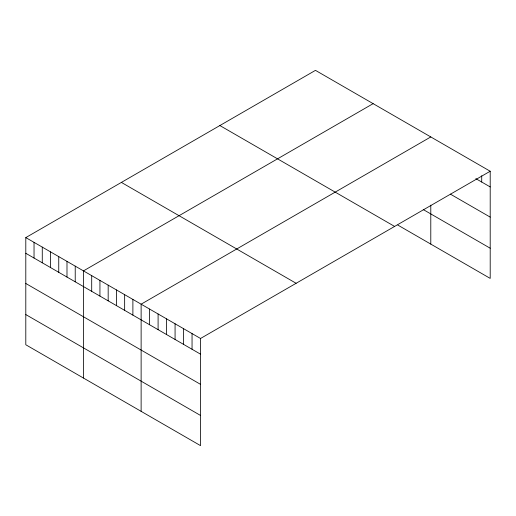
<?xml version="1.0" encoding="UTF-8"?>
<svg xmlns="http://www.w3.org/2000/svg" width="516" height="516" viewBox="0 0 516 516"><rect width="100%" height="100%" fill="white"/><g stroke="black" fill="none" stroke-linecap="round" stroke-linejoin="round"><path stroke-width="0.77" d="M25.8 237.599L200.537 338.477L200.537 445.643L25.8 344.759L25.8 237.599L315.463 70.357L490.2 171.241L490.2 278.401L397.842 225.079M373.126 103.651L83.463 270.887L83.463 378.047M430.789 136.94L141.126 304.176L141.126 411.342M200.537 338.477L490.2 171.241M475.836 178.639L490.2 186.927M450.378 194.126L490.2 217.113M423.243 209.56L490.2 248.215M219.874 125.549L394.611 226.427M121.389 182.406L296.126 283.29M25.8 253.285L200.537 354.17M25.8 283.471L200.537 384.356M25.8 314.573L200.537 415.457M481.712 175.756L481.712 182.032M430.789 205.142L430.789 244.107M192.049 333.581L192.049 349.267M183.561 328.679L183.561 344.365M175.072 323.777L175.072 339.47M166.584 318.882L166.584 334.568M158.096 313.98L158.096 329.666M149.614 309.078L149.614 324.764M132.889 299.422L132.889 315.108M124.646 294.668L124.646 310.355M116.41 289.908L116.41 305.601M108.173 285.155L108.173 300.841M99.936 280.401L99.936 296.087M91.7 275.641L91.7 291.334M75.226 266.133L75.226 281.82M66.99 261.373L66.99 277.066M58.747 256.62L58.747 272.306M50.51 251.866L50.51 267.552M42.273 247.106L42.273 262.799M34.037 242.352L34.037 258.039"/></g></svg>
